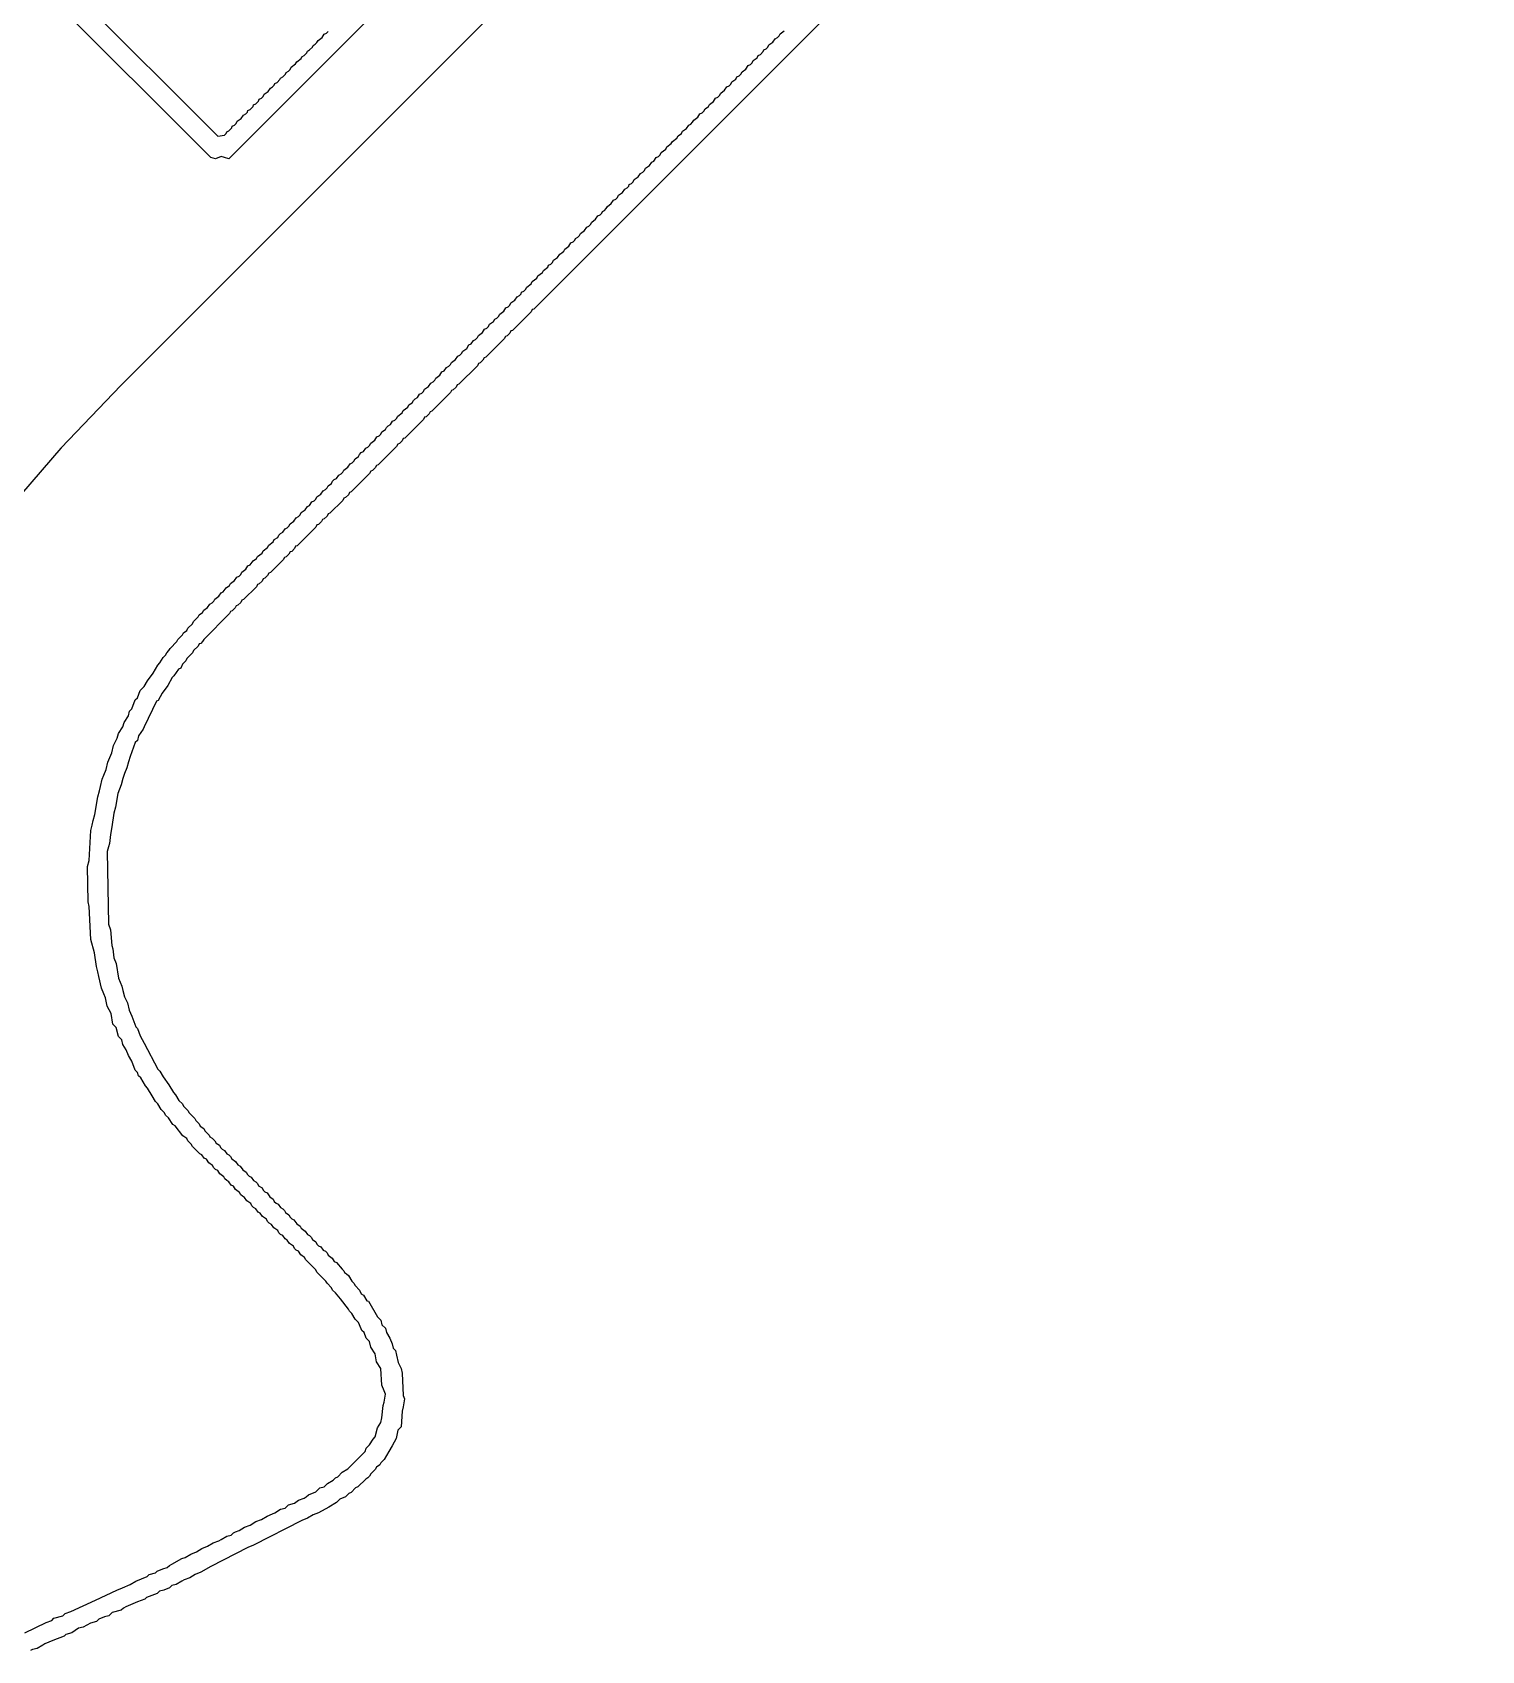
# Model space of a CAD drawing. Header units: millimetres. Extents: x 95 to 305, y 96 to 295.
# Drawn here: x 242.44 to 273.89, y 104.13 to 139.25 of the extents above; entities that cross this region are included whole.
import ezdxf

# ---------------------------------------------------------------- set-up
doc = ezdxf.new("R2010")
doc.units = ezdxf.units.MM
for name, color, linetype in [('BottomLayer', 5, 'Continuous'), ('BottomOverlay', 54, 'Continuous'), ('TopLayer', 1, 'Continuous')]:
    doc.layers.add(name, color=color, linetype=linetype)

msp = doc.modelspace()

# ---------------------------------------------------------------- linework, layer by layer
at = {"layer": 'BottomLayer'}
for p, q in [((268.409, 155.632), (244.367, 131.591)), ((244.364, 131.587), (243.067, 130.232)), ((244.366, 131.588), (244.364, 131.587)), ((244.367, 131.591), (244.366, 131.588)), ((243.058, 130.222), (241.985, 128.975)), ((243.064, 130.227), (243.058, 130.222)), ((243.067, 130.232), (243.064, 130.227))]:
    msp.add_line(p, q, dxfattribs=at)
at = {"layer": 'BottomOverlay'}
for p, q in [((246.318, 136.528), (226.567, 156.28)), ((273.895, 153.809), (253.328, 133.242)), ((237.884, 145.57), (246.464, 136.991)), ((254.107, 143.903), (246.708, 136.504)), ((248.618, 139.023), (248.643, 139.072)), ((248.643, 139.072), (248.728, 139.133)), ((248.728, 139.133), (248.776, 139.206)), ((248.776, 139.206), (248.825, 139.23)), ((248.825, 139.23), (248.862, 139.266)), ((258.512, 139.035), (258.561, 139.108)), ((258.561, 139.108), (258.61, 139.133)), ((258.61, 139.133), (258.646, 139.169)), ((258.646, 139.169), (258.67, 139.218)), ((258.67, 139.218), (258.756, 139.279)), ((248.277, 138.682), (248.29, 138.719)), ((248.29, 138.719), (248.338, 138.743)), ((248.338, 138.743), (248.399, 138.804)), ((248.399, 138.804), (248.411, 138.84)), ((248.411, 138.84), (248.46, 138.865)), ((248.46, 138.865), (248.521, 138.926)), ((248.521, 138.926), (248.533, 138.962)), ((248.533, 138.962), (248.582, 138.987)), ((248.582, 138.987), (248.618, 139.023)), ((258.171, 138.694), (258.196, 138.743)), ((258.196, 138.743), (258.244, 138.767)), ((258.244, 138.767), (258.305, 138.828)), ((258.305, 138.828), (258.317, 138.865)), ((258.317, 138.865), (258.366, 138.889)), ((258.366, 138.889), (258.403, 138.926)), ((258.403, 138.926), (258.427, 138.974)), ((258.427, 138.974), (258.512, 139.035)), ((247.937, 138.342), (247.949, 138.378)), ((247.949, 138.378), (247.998, 138.402)), ((247.998, 138.402), (248.034, 138.439)), ((248.034, 138.439), (248.058, 138.488)), ((248.058, 138.488), (248.156, 138.561)), ((248.156, 138.561), (248.18, 138.609)), ((248.18, 138.609), (248.277, 138.682)), ((257.819, 138.342), (257.843, 138.39)), ((257.843, 138.39), (257.928, 138.451)), ((257.928, 138.451), (257.977, 138.524)), ((257.977, 138.524), (258.025, 138.548)), ((258.025, 138.548), (258.062, 138.585)), ((258.062, 138.585), (258.086, 138.634)), ((258.086, 138.634), (258.171, 138.694)), ((247.559, 137.964), (247.608, 138.037)), ((247.608, 138.037), (247.657, 138.062)), ((247.657, 138.062), (247.693, 138.098)), ((247.693, 138.098), (247.705, 138.135)), ((247.705, 138.135), (247.754, 138.159)), ((247.754, 138.159), (247.815, 138.22)), ((247.815, 138.22), (247.827, 138.256)), ((247.827, 138.256), (247.876, 138.281)), ((247.876, 138.281), (247.937, 138.342)), ((257.466, 137.989), (257.514, 138.062)), ((257.514, 138.062), (257.563, 138.086)), ((257.563, 138.086), (257.599, 138.122)), ((257.599, 138.122), (257.624, 138.171)), ((257.624, 138.171), (257.709, 138.232)), ((257.709, 138.232), (257.733, 138.281)), ((257.733, 138.281), (257.782, 138.305)), ((257.782, 138.305), (257.819, 138.342)), ((247.231, 137.636), (247.243, 137.672)), ((247.243, 137.672), (247.292, 137.697)), ((247.292, 137.697), (247.353, 137.757)), ((247.353, 137.757), (247.365, 137.794)), ((247.365, 137.794), (247.413, 137.818)), ((247.413, 137.818), (247.45, 137.855)), ((247.45, 137.855), (247.474, 137.903)), ((247.474, 137.903), (247.559, 137.964)), ((257.113, 137.636), (257.137, 137.684)), ((257.137, 137.684), (257.222, 137.745)), ((257.222, 137.745), (257.271, 137.818)), ((257.271, 137.818), (257.32, 137.843)), ((257.32, 137.843), (257.356, 137.879)), ((257.356, 137.879), (257.38, 137.928)), ((257.38, 137.928), (257.466, 137.989)), ((246.866, 137.271), (246.89, 137.319)), ((246.89, 137.319), (246.975, 137.38)), ((246.975, 137.38), (247.024, 137.453)), ((247.024, 137.453), (247.073, 137.477)), ((247.073, 137.477), (247.109, 137.514)), ((247.109, 137.514), (247.121, 137.55)), ((247.121, 137.55), (247.17, 137.575)), ((247.17, 137.575), (247.231, 137.636)), ((256.772, 137.295), (256.796, 137.344)), ((256.796, 137.344), (256.881, 137.404)), ((256.881, 137.404), (256.93, 137.477)), ((256.93, 137.477), (256.979, 137.502)), ((256.979, 137.502), (257.015, 137.538)), ((257.015, 137.538), (257.04, 137.587)), ((257.04, 137.587), (257.113, 137.636)), ((246.464, 136.991), (246.61, 137.015)), ((246.61, 137.015), (246.647, 137.052)), ((246.647, 137.052), (246.659, 137.088)), ((246.659, 137.088), (246.708, 137.112)), ((246.708, 137.112), (246.768, 137.173)), ((246.768, 137.173), (246.781, 137.21)), ((246.781, 137.21), (246.829, 137.234)), ((246.829, 137.234), (246.866, 137.271)), ((256.334, 136.881), (256.431, 136.954)), ((256.431, 136.954), (256.456, 137.003)), ((256.456, 137.003), (256.529, 137.052)), ((256.529, 137.052), (256.553, 137.1)), ((256.553, 137.1), (256.638, 137.161)), ((256.638, 137.161), (256.687, 137.234)), ((256.687, 137.234), (256.735, 137.258)), ((256.735, 137.258), (256.772, 137.295)), ((256.066, 136.589), (256.09, 136.638)), ((256.09, 136.638), (256.188, 136.711)), ((256.188, 136.711), (256.212, 136.759)), ((256.212, 136.759), (256.309, 136.832)), ((256.309, 136.832), (256.334, 136.881)), ((246.415, 136.504), (246.318, 136.528)), ((246.537, 136.553), (246.415, 136.504)), ((246.61, 136.528), (246.537, 136.553)), ((246.708, 136.504), (246.61, 136.528)), ((255.689, 136.212), (255.725, 136.248)), ((255.725, 136.248), (255.75, 136.297)), ((255.75, 136.297), (255.835, 136.358)), ((255.835, 136.358), (255.884, 136.431)), ((255.884, 136.431), (255.932, 136.455)), ((255.932, 136.455), (255.981, 136.528)), ((255.981, 136.528), (256.03, 136.553)), ((256.03, 136.553), (256.066, 136.589)), ((255.348, 135.871), (255.385, 135.908)), ((255.385, 135.908), (255.397, 135.944)), ((255.397, 135.944), (255.445, 135.968)), ((255.445, 135.968), (255.482, 136.005)), ((255.482, 136.005), (255.506, 136.054)), ((255.506, 136.054), (255.591, 136.114)), ((255.591, 136.114), (255.64, 136.187)), ((255.64, 136.187), (255.689, 136.212)), ((255.007, 135.53), (255.056, 135.603)), ((255.056, 135.603), (255.105, 135.628)), ((255.105, 135.628), (255.141, 135.664)), ((255.141, 135.664), (255.166, 135.713)), ((255.166, 135.713), (255.251, 135.774)), ((255.251, 135.774), (255.299, 135.847)), ((255.299, 135.847), (255.348, 135.871)), ((254.581, 135.129), (254.667, 135.19)), ((254.667, 135.19), (254.715, 135.263)), ((254.715, 135.263), (254.764, 135.287)), ((254.764, 135.287), (254.8, 135.323)), ((254.8, 135.323), (254.813, 135.36)), ((254.813, 135.36), (254.861, 135.384)), ((254.861, 135.384), (254.898, 135.421)), ((254.898, 135.421), (254.922, 135.469)), ((254.922, 135.469), (255.007, 135.53)), ((254.314, 134.837), (254.338, 134.885)), ((254.338, 134.885), (254.423, 134.946)), ((254.423, 134.946), (254.472, 135.019)), ((254.472, 135.019), (254.521, 135.044)), ((254.521, 135.044), (254.557, 135.08)), ((254.557, 135.08), (254.581, 135.129)), ((253.936, 134.459), (253.973, 134.496)), ((253.973, 134.496), (253.997, 134.545)), ((253.997, 134.545), (254.082, 134.605)), ((254.082, 134.605), (254.131, 134.678)), ((254.131, 134.678), (254.18, 134.703)), ((254.18, 134.703), (254.216, 134.739)), ((254.216, 134.739), (254.228, 134.776)), ((254.228, 134.776), (254.277, 134.8)), ((254.277, 134.8), (254.314, 134.837)), ((253.535, 134.082), (253.632, 134.155)), ((253.632, 134.155), (253.644, 134.192)), ((253.644, 134.192), (253.693, 134.216)), ((253.693, 134.216), (253.729, 134.252)), ((253.729, 134.252), (253.754, 134.301)), ((253.754, 134.301), (253.839, 134.362)), ((253.839, 134.362), (253.888, 134.435)), ((253.888, 134.435), (253.936, 134.459)), ((253.17, 133.717), (253.267, 133.79)), ((253.267, 133.79), (253.291, 133.839)), ((253.291, 133.839), (253.389, 133.912)), ((253.389, 133.912), (253.413, 133.96)), ((253.413, 133.96), (253.51, 134.033)), ((253.51, 134.033), (253.535, 134.082)), ((252.829, 133.376), (252.914, 133.437)), ((252.914, 133.437), (252.963, 133.51)), ((252.963, 133.51), (253.011, 133.534)), ((253.011, 133.534), (253.048, 133.571)), ((253.048, 133.571), (253.06, 133.607)), ((253.06, 133.607), (253.109, 133.632)), ((253.109, 133.632), (253.145, 133.668)), ((253.145, 133.668), (253.17, 133.717)), ((252.525, 133.048), (252.561, 133.084)), ((252.561, 133.084), (252.586, 133.133)), ((252.586, 133.133), (252.671, 133.194)), ((252.671, 133.194), (252.719, 133.267)), ((252.719, 133.267), (252.768, 133.291)), ((252.768, 133.291), (252.805, 133.328)), ((252.805, 133.328), (252.829, 133.376)), ((253.267, 133.182), (252.865, 132.78)), ((253.291, 133.23), (253.267, 133.182)), ((253.328, 133.242), (253.291, 133.23)), ((252.123, 132.67), (252.208, 132.731)), ((252.208, 132.731), (252.257, 132.804)), ((252.257, 132.804), (252.306, 132.829)), ((252.306, 132.829), (252.342, 132.865)), ((252.342, 132.865), (252.366, 132.914)), ((252.366, 132.914), (252.452, 132.975)), ((252.452, 132.975), (252.476, 133.023)), ((252.476, 133.023), (252.525, 133.048)), ((252.829, 132.768), (252.805, 132.719)), ((252.865, 132.78), (252.829, 132.768)), ((251.782, 132.33), (251.868, 132.39)), ((251.868, 132.39), (251.916, 132.464)), ((251.916, 132.464), (251.965, 132.488)), ((251.965, 132.488), (252.014, 132.561)), ((252.014, 132.561), (252.062, 132.585)), ((252.062, 132.585), (252.099, 132.622)), ((252.099, 132.622), (252.123, 132.67)), ((252.683, 132.597), (252.281, 132.196)), ((252.707, 132.646), (252.683, 132.597)), ((252.744, 132.658), (252.707, 132.646)), ((252.805, 132.719), (252.744, 132.658)), ((251.478, 132.001), (251.515, 132.038)), ((251.515, 132.038), (251.539, 132.086)), ((251.539, 132.086), (251.624, 132.147)), ((251.624, 132.147), (251.673, 132.22)), ((251.673, 132.22), (251.721, 132.244)), ((251.721, 132.244), (251.758, 132.281)), ((251.758, 132.281), (251.782, 132.33)), ((252.123, 132.062), (252.099, 132.013)), ((252.16, 132.074), (252.123, 132.062)), ((252.22, 132.135), (252.16, 132.074)), ((252.245, 132.184), (252.22, 132.135)), ((252.281, 132.196), (252.245, 132.184)), ((251.137, 131.66), (251.174, 131.697)), ((251.174, 131.697), (251.198, 131.745)), ((251.198, 131.745), (251.283, 131.806)), ((251.283, 131.806), (251.332, 131.879)), ((251.332, 131.879), (251.381, 131.904)), ((251.381, 131.904), (251.429, 131.977)), ((251.429, 131.977), (251.478, 132.001)), ((252.099, 132.013), (251.697, 131.612)), ((250.797, 131.32), (250.845, 131.393)), ((250.845, 131.393), (250.894, 131.417)), ((250.894, 131.417), (250.93, 131.453)), ((250.93, 131.453), (250.955, 131.502)), ((250.955, 131.502), (251.04, 131.563)), ((251.04, 131.563), (251.089, 131.636)), ((251.089, 131.636), (251.137, 131.66)), ((251.515, 131.429), (251.113, 131.027)), ((251.539, 131.478), (251.515, 131.429)), ((251.575, 131.49), (251.539, 131.478)), ((251.636, 131.551), (251.575, 131.49)), ((251.661, 131.599), (251.636, 131.551)), ((251.697, 131.612), (251.661, 131.599)), ((250.371, 130.918), (250.468, 130.991)), ((250.468, 130.991), (250.492, 131.04)), ((250.492, 131.04), (250.59, 131.113)), ((250.59, 131.113), (250.614, 131.161)), ((250.614, 131.161), (250.687, 131.21)), ((250.687, 131.21), (250.711, 131.259)), ((250.711, 131.259), (250.748, 131.295)), ((250.748, 131.295), (250.797, 131.32)), ((251.076, 131.015), (251.052, 130.967)), ((251.113, 131.027), (251.076, 131.015)), ((250.03, 130.577), (250.103, 130.626)), ((250.103, 130.626), (250.127, 130.675)), ((250.127, 130.675), (250.164, 130.711)), ((250.164, 130.711), (250.212, 130.735)), ((250.212, 130.735), (250.261, 130.808)), ((250.261, 130.808), (250.31, 130.833)), ((250.31, 130.833), (250.346, 130.869)), ((250.346, 130.869), (250.371, 130.918)), ((250.93, 130.845), (250.529, 130.443)), ((250.955, 130.894), (250.93, 130.845)), ((250.991, 130.906), (250.955, 130.894)), ((251.052, 130.967), (250.991, 130.906)), ((249.726, 130.249), (249.762, 130.285)), ((249.762, 130.285), (249.786, 130.334)), ((249.786, 130.334), (249.872, 130.395)), ((249.872, 130.395), (249.92, 130.468)), ((249.92, 130.468), (249.969, 130.492)), ((249.969, 130.492), (250.006, 130.529)), ((250.006, 130.529), (250.03, 130.577)), ((250.371, 130.309), (250.346, 130.261)), ((250.407, 130.322), (250.371, 130.309)), ((250.468, 130.382), (250.407, 130.322)), ((250.492, 130.431), (250.468, 130.382)), ((250.529, 130.443), (250.492, 130.431)), ((249.385, 129.908), (249.421, 129.944)), ((249.421, 129.944), (249.446, 129.993)), ((249.446, 129.993), (249.519, 130.042)), ((249.519, 130.042), (249.543, 130.09)), ((249.543, 130.09), (249.58, 130.127)), ((249.58, 130.127), (249.628, 130.151)), ((249.628, 130.151), (249.677, 130.224)), ((249.677, 130.224), (249.726, 130.249)), ((250.346, 130.261), (249.945, 129.859)), ((249.044, 129.567), (249.093, 129.64)), ((249.093, 129.64), (249.141, 129.664)), ((249.141, 129.664), (249.178, 129.701)), ((249.178, 129.701), (249.202, 129.75)), ((249.202, 129.75), (249.288, 129.811)), ((249.288, 129.811), (249.336, 129.884)), ((249.336, 129.884), (249.385, 129.908)), ((249.762, 129.677), (249.361, 129.275)), ((249.786, 129.725), (249.762, 129.677)), ((249.823, 129.737), (249.786, 129.725)), ((249.884, 129.798), (249.823, 129.737)), ((249.908, 129.847), (249.884, 129.798)), ((249.945, 129.859), (249.908, 129.847)), ((248.618, 129.166), (248.703, 129.226)), ((248.703, 129.226), (248.752, 129.299)), ((248.752, 129.299), (248.801, 129.324)), ((248.801, 129.324), (248.837, 129.36)), ((248.837, 129.36), (248.862, 129.409)), ((248.862, 129.409), (248.935, 129.458)), ((248.935, 129.458), (248.959, 129.506)), ((248.959, 129.506), (248.995, 129.543)), ((248.995, 129.543), (249.044, 129.567)), ((249.324, 129.263), (249.3, 129.214)), ((249.361, 129.275), (249.324, 129.263)), ((248.277, 128.825), (248.363, 128.886)), ((248.363, 128.886), (248.411, 128.959)), ((248.411, 128.959), (248.46, 128.983)), ((248.46, 128.983), (248.509, 129.056)), ((248.509, 129.056), (248.557, 129.08)), ((248.557, 129.08), (248.594, 129.117)), ((248.594, 129.117), (248.618, 129.166)), ((249.178, 129.092), (248.898, 128.813)), ((249.202, 129.141), (249.178, 129.092)), ((249.239, 129.153), (249.202, 129.141)), ((249.3, 129.214), (249.239, 129.153)), ((247.973, 128.496), (248.01, 128.533)), ((248.01, 128.533), (248.034, 128.581)), ((248.034, 128.581), (248.119, 128.642)), ((248.119, 128.642), (248.168, 128.715)), ((248.168, 128.715), (248.217, 128.74)), ((248.217, 128.74), (248.253, 128.776)), ((248.253, 128.776), (248.277, 128.825)), ((248.618, 128.557), (248.594, 128.508)), ((248.655, 128.569), (248.618, 128.557)), ((248.716, 128.63), (248.655, 128.569)), ((248.74, 128.679), (248.716, 128.63)), ((248.776, 128.691), (248.74, 128.679)), ((248.837, 128.752), (248.776, 128.691)), ((248.862, 128.8), (248.837, 128.752)), ((248.898, 128.813), (248.862, 128.8)), ((247.572, 128.119), (247.669, 128.192)), ((247.669, 128.192), (247.693, 128.241)), ((247.693, 128.241), (247.766, 128.289)), ((247.766, 128.289), (247.791, 128.338)), ((247.791, 128.338), (247.827, 128.374)), ((247.827, 128.374), (247.876, 128.399)), ((247.876, 128.399), (247.925, 128.472)), ((247.925, 128.472), (247.973, 128.496)), ((248.594, 128.508), (248.192, 128.107)), ((247.231, 127.778), (247.304, 127.827)), ((247.304, 127.827), (247.328, 127.876)), ((247.328, 127.876), (247.426, 127.949)), ((247.426, 127.949), (247.45, 127.997)), ((247.45, 127.997), (247.547, 128.07)), ((247.547, 128.07), (247.572, 128.119)), ((247.912, 127.851), (247.888, 127.802)), ((247.949, 127.863), (247.912, 127.851)), ((248.01, 127.924), (247.949, 127.863)), ((248.034, 127.973), (248.01, 127.924)), ((248.071, 127.985), (248.034, 127.973)), ((248.131, 128.046), (248.071, 127.985)), ((248.156, 128.095), (248.131, 128.046)), ((248.192, 128.107), (248.156, 128.095)), ((246.927, 127.45), (246.963, 127.486)), ((246.963, 127.486), (246.987, 127.535)), ((246.987, 127.535), (247.073, 127.596)), ((247.073, 127.596), (247.121, 127.669)), ((247.121, 127.669), (247.17, 127.693)), ((247.17, 127.693), (247.231, 127.778)), ((247.572, 127.51), (247.547, 127.462)), ((247.608, 127.523), (247.572, 127.51)), ((247.888, 127.802), (247.608, 127.523)), ((246.586, 127.109), (246.647, 127.194)), ((246.647, 127.194), (246.72, 127.243)), ((246.72, 127.243), (246.744, 127.291)), ((246.744, 127.291), (246.829, 127.352)), ((246.829, 127.352), (246.878, 127.425)), ((246.878, 127.425), (246.927, 127.45)), ((247.304, 127.218), (247.024, 126.938)), ((247.328, 127.267), (247.304, 127.218)), ((247.365, 127.279), (247.328, 127.267)), ((247.426, 127.34), (247.365, 127.279)), ((247.45, 127.389), (247.426, 127.34)), ((247.486, 127.401), (247.45, 127.389)), ((247.547, 127.462), (247.486, 127.401)), ((246.16, 126.707), (246.245, 126.768)), ((246.245, 126.768), (246.294, 126.841)), ((246.294, 126.841), (246.342, 126.865)), ((246.342, 126.865), (246.379, 126.902)), ((246.379, 126.902), (246.403, 126.951)), ((246.403, 126.951), (246.488, 127.011)), ((246.488, 127.011), (246.537, 127.084)), ((246.537, 127.084), (246.586, 127.109)), ((246.866, 126.805), (246.841, 126.756)), ((246.902, 126.817), (246.866, 126.805)), ((246.963, 126.878), (246.902, 126.817)), ((246.987, 126.926), (246.963, 126.878)), ((247.024, 126.938), (246.987, 126.926)), ((245.819, 126.318), (245.916, 126.415)), ((245.916, 126.415), (245.941, 126.464)), ((245.941, 126.464), (246.038, 126.561)), ((246.038, 126.561), (246.063, 126.61)), ((246.063, 126.61), (246.136, 126.659)), ((246.136, 126.659), (246.16, 126.707)), ((246.72, 126.634), (246.16, 126.074)), ((246.744, 126.683), (246.72, 126.634)), ((246.781, 126.695), (246.744, 126.683)), ((246.841, 126.756), (246.781, 126.695)), ((245.576, 126.026), (245.6, 126.074)), ((245.6, 126.074), (245.697, 126.172)), ((245.697, 126.172), (245.722, 126.22)), ((245.722, 126.22), (245.795, 126.269)), ((245.795, 126.269), (245.819, 126.318)), ((246.16, 126.074), (246.136, 126.026)), ((245.284, 125.685), (245.332, 125.734)), ((245.332, 125.734), (245.357, 125.782)), ((245.357, 125.782), (245.405, 125.831)), ((245.405, 125.831), (245.43, 125.88)), ((245.43, 125.88), (245.576, 126.026)), ((245.916, 125.782), (245.795, 125.661)), ((245.941, 125.831), (245.916, 125.782)), ((246.038, 125.928), (245.941, 125.831)), ((246.063, 125.977), (246.038, 125.928)), ((246.099, 125.989), (246.063, 125.977)), ((246.136, 126.026), (246.099, 125.989)), ((245.065, 125.344), (245.162, 125.515)), ((245.162, 125.515), (245.211, 125.563)), ((245.211, 125.563), (245.284, 125.685)), ((245.612, 125.429), (245.515, 125.283)), ((245.661, 125.454), (245.612, 125.429)), ((245.697, 125.539), (245.661, 125.454)), ((245.77, 125.612), (245.697, 125.539)), ((245.795, 125.661), (245.77, 125.612)), ((244.785, 124.967), (244.87, 125.052)), ((244.87, 125.052), (244.943, 125.174)), ((244.943, 125.174), (245.065, 125.344)), ((245.381, 125.076), (245.259, 124.906)), ((245.478, 125.247), (245.381, 125.076)), ((245.515, 125.283), (245.478, 125.247)), ((244.602, 124.565), (244.675, 124.76)), ((244.675, 124.76), (244.724, 124.809)), ((244.724, 124.809), (244.785, 124.967)), ((245.138, 124.736), (244.87, 124.176)), ((245.174, 124.748), (245.138, 124.736)), ((245.259, 124.906), (245.174, 124.748)), ((244.432, 124.273), (244.529, 124.419)), ((244.529, 124.419), (244.553, 124.517)), ((244.553, 124.517), (244.602, 124.565)), ((244.286, 123.933), (244.31, 124.03)), ((244.31, 124.03), (244.407, 124.176)), ((244.407, 124.176), (244.432, 124.273)), ((244.748, 123.981), (244.724, 123.884)), ((244.846, 124.127), (244.748, 123.981)), ((244.87, 124.176), (244.846, 124.127)), ((244.079, 123.409), (244.164, 123.616)), ((244.164, 123.616), (244.201, 123.774)), ((244.201, 123.774), (244.286, 123.933)), ((244.675, 123.835), (244.566, 123.531)), ((244.724, 123.884), (244.675, 123.835)), ((243.994, 123.129), (244.042, 123.251)), ((244.042, 123.251), (244.079, 123.409)), ((244.493, 123.288), (244.444, 123.166)), ((244.529, 123.421), (244.493, 123.288)), ((244.566, 123.531), (244.529, 123.421)), ((243.921, 122.886), (243.957, 123.044)), ((243.957, 123.044), (243.994, 123.129)), ((244.371, 122.922), (244.298, 122.728)), ((244.407, 123.056), (244.371, 122.922)), ((244.444, 123.166), (244.407, 123.056)), ((243.799, 122.277), (243.86, 122.655)), ((243.86, 122.655), (243.896, 122.789)), ((243.896, 122.789), (243.921, 122.886)), ((244.298, 122.728), (244.249, 122.436)), ((243.762, 122.144), (243.799, 122.277)), ((244.213, 122.302), (244.164, 122.01)), ((244.249, 122.436), (244.213, 122.302)), ((243.677, 121.28), (243.714, 121.925)), ((243.714, 121.925), (243.738, 122.046)), ((243.738, 122.046), (243.762, 122.144)), ((244.164, 122.01), (244.14, 121.839)), ((244.091, 121.572), (244.067, 121.474)), ((244.115, 121.645), (244.091, 121.572)), ((244.14, 121.839), (244.115, 121.645)), ((243.641, 121.146), (243.677, 121.28)), ((243.653, 120.379), (243.641, 121.146)), ((244.067, 121.474), (244.091, 119.892)), ((243.677, 120.282), (243.653, 120.379)), ((243.714, 119.564), (243.677, 120.282)), ((244.091, 119.892), (244.14, 119.77)), ((244.14, 119.77), (244.164, 119.43)), ((243.787, 119.271), (243.714, 119.564)), ((244.164, 119.43), (244.188, 119.357)), ((243.835, 118.979), (243.787, 119.271)), ((244.188, 119.357), (244.213, 119.162)), ((244.213, 119.162), (244.261, 119.04)), ((244.261, 119.04), (244.31, 118.724)), ((243.86, 118.858), (243.835, 118.979)), ((243.884, 118.76), (243.86, 118.858)), ((243.945, 118.505), (243.884, 118.76)), ((244.31, 118.724), (244.383, 118.553)), ((243.994, 118.383), (243.945, 118.505)), ((244.03, 118.298), (243.994, 118.383)), ((244.383, 118.553), (244.407, 118.456)), ((244.407, 118.456), (244.444, 118.322)), ((244.067, 118.115), (244.03, 118.298)), ((244.152, 117.957), (244.067, 118.115)), ((244.444, 118.322), (244.505, 118.188)), ((244.505, 118.188), (244.541, 118.03)), ((244.541, 118.03), (244.602, 117.896)), ((244.188, 117.726), (244.152, 117.957)), ((244.261, 117.653), (244.188, 117.726)), ((244.31, 117.458), (244.261, 117.653)), ((244.602, 117.896), (244.687, 117.665)), ((244.687, 117.665), (244.724, 117.629)), ((244.383, 117.385), (244.31, 117.458)), ((244.407, 117.288), (244.383, 117.385)), ((244.48, 117.166), (244.407, 117.288)), ((244.724, 117.629), (244.785, 117.47)), ((244.785, 117.47), (244.87, 117.312)), ((244.87, 117.312), (245.162, 116.752)), ((244.529, 117.044), (244.48, 117.166)), ((244.602, 116.923), (244.529, 117.044)), ((244.675, 116.728), (244.602, 116.923)), ((244.724, 116.679), (244.675, 116.728)), ((244.748, 116.606), (244.724, 116.679)), ((244.797, 116.558), (244.748, 116.606)), ((245.162, 116.752), (245.211, 116.704)), ((245.211, 116.704), (245.284, 116.582)), ((245.284, 116.582), (245.405, 116.412)), ((244.894, 116.387), (244.797, 116.558)), ((244.943, 116.339), (244.894, 116.387)), ((245.04, 116.168), (244.943, 116.339)), ((245.405, 116.412), (245.503, 116.241)), ((245.503, 116.241), (245.551, 116.193)), ((245.113, 116.047), (245.04, 116.168)), ((245.162, 115.998), (245.113, 116.047)), ((245.235, 115.876), (245.162, 115.998)), ((245.551, 116.193), (245.624, 116.071)), ((245.624, 116.071), (245.697, 115.998)), ((245.697, 115.998), (245.722, 115.949)), ((245.722, 115.949), (245.819, 115.852)), ((245.308, 115.803), (245.235, 115.876)), ((245.332, 115.754), (245.308, 115.803)), ((245.393, 115.694), (245.332, 115.754)), ((245.491, 115.548), (245.393, 115.694)), ((245.539, 115.523), (245.491, 115.548)), ((245.819, 115.852), (245.843, 115.803)), ((245.843, 115.803), (245.965, 115.681)), ((245.965, 115.681), (245.99, 115.633)), ((245.99, 115.633), (246.063, 115.56)), ((246.063, 115.56), (246.087, 115.511)), ((245.71, 115.304), (245.539, 115.523)), ((245.795, 115.243), (245.71, 115.304)), ((245.819, 115.195), (245.795, 115.243)), ((245.892, 115.122), (245.819, 115.195)), ((246.087, 115.511), (246.16, 115.462)), ((246.16, 115.462), (246.184, 115.414)), ((246.184, 115.414), (246.282, 115.316)), ((246.282, 115.316), (246.294, 115.28)), ((246.294, 115.28), (246.342, 115.255)), ((246.342, 115.255), (246.403, 115.195)), ((246.403, 115.195), (246.428, 115.146)), ((245.916, 115.073), (245.892, 115.122)), ((246.075, 114.915), (245.916, 115.073)), ((246.123, 114.89), (246.075, 114.915)), ((246.172, 114.817), (246.123, 114.89)), ((246.428, 115.146), (246.501, 115.097)), ((246.501, 115.097), (246.525, 115.049)), ((246.525, 115.049), (246.561, 115.012)), ((246.561, 115.012), (246.61, 114.988)), ((246.61, 114.988), (246.659, 114.915)), ((246.659, 114.915), (246.708, 114.89)), ((246.708, 114.89), (246.744, 114.854)), ((246.744, 114.854), (246.768, 114.805)), ((246.221, 114.793), (246.172, 114.817)), ((246.269, 114.72), (246.221, 114.793)), ((246.355, 114.659), (246.269, 114.72)), ((246.379, 114.61), (246.355, 114.659)), ((246.415, 114.574), (246.379, 114.61)), ((246.464, 114.55), (246.415, 114.574)), ((246.513, 114.477), (246.464, 114.55)), ((246.598, 114.416), (246.513, 114.477)), ((246.768, 114.805), (246.854, 114.744)), ((246.854, 114.744), (246.902, 114.671)), ((246.902, 114.671), (246.951, 114.647)), ((246.951, 114.647), (247.012, 114.562)), ((247.012, 114.562), (247.085, 114.513)), ((247.085, 114.513), (247.109, 114.464)), ((246.622, 114.367), (246.598, 114.416)), ((246.659, 114.331), (246.622, 114.367)), ((246.708, 114.306), (246.659, 114.331)), ((246.756, 114.233), (246.708, 114.306)), ((246.805, 114.209), (246.756, 114.233)), ((246.854, 114.136), (246.805, 114.209)), ((246.939, 114.075), (246.854, 114.136)), ((247.109, 114.464), (247.146, 114.428)), ((247.146, 114.428), (247.194, 114.404)), ((247.194, 114.404), (247.243, 114.331)), ((247.243, 114.331), (247.292, 114.306)), ((247.292, 114.306), (247.328, 114.27)), ((247.328, 114.27), (247.353, 114.221)), ((247.353, 114.221), (247.426, 114.172)), ((247.426, 114.172), (247.45, 114.124)), ((247.45, 114.124), (247.486, 114.087)), ((246.963, 114.026), (246.939, 114.075)), ((247, 113.99), (246.963, 114.026)), ((247.048, 113.965), (247, 113.99)), ((247.097, 113.892), (247.048, 113.965)), ((247.182, 113.832), (247.097, 113.892)), ((247.206, 113.783), (247.182, 113.832)), ((247.243, 113.746), (247.206, 113.783)), ((247.486, 114.087), (247.535, 114.063)), ((247.535, 114.063), (247.596, 113.978)), ((247.596, 113.978), (247.669, 113.929)), ((247.669, 113.929), (247.693, 113.88)), ((247.693, 113.88), (247.73, 113.844)), ((247.73, 113.844), (247.778, 113.819)), ((247.778, 113.819), (247.827, 113.746)), ((247.292, 113.722), (247.243, 113.746)), ((247.34, 113.649), (247.292, 113.722)), ((247.389, 113.625), (247.34, 113.649)), ((247.438, 113.552), (247.389, 113.625)), ((247.523, 113.491), (247.438, 113.552)), ((247.547, 113.442), (247.523, 113.491)), ((247.584, 113.406), (247.547, 113.442)), ((247.827, 113.746), (247.876, 113.722)), ((247.876, 113.722), (247.912, 113.686)), ((247.912, 113.686), (247.937, 113.637)), ((247.937, 113.637), (248.01, 113.588)), ((248.01, 113.588), (248.034, 113.54)), ((248.034, 113.54), (248.071, 113.503)), ((248.071, 113.503), (248.119, 113.479)), ((248.119, 113.479), (248.18, 113.394)), ((247.632, 113.381), (247.584, 113.406)), ((247.681, 113.308), (247.632, 113.381)), ((247.766, 113.247), (247.681, 113.308)), ((247.791, 113.199), (247.766, 113.247)), ((247.827, 113.162), (247.791, 113.199)), ((247.876, 113.138), (247.827, 113.162)), ((247.925, 113.065), (247.876, 113.138)), ((248.18, 113.394), (248.253, 113.345)), ((248.253, 113.345), (248.277, 113.296)), ((248.277, 113.296), (248.363, 113.235)), ((248.363, 113.235), (248.411, 113.162)), ((248.411, 113.162), (248.46, 113.138)), ((248.46, 113.138), (248.496, 113.101)), ((248.496, 113.101), (248.521, 113.053)), ((247.973, 113.041), (247.925, 113.065)), ((248.022, 112.968), (247.973, 113.041)), ((248.107, 112.907), (248.022, 112.968)), ((248.131, 112.858), (248.107, 112.907)), ((248.168, 112.822), (248.131, 112.858)), ((248.217, 112.797), (248.168, 112.822)), ((248.265, 112.724), (248.217, 112.797)), ((248.35, 112.663), (248.265, 112.724)), ((248.521, 113.053), (248.594, 113.004)), ((248.594, 113.004), (248.618, 112.955)), ((248.618, 112.955), (248.655, 112.919)), ((248.655, 112.919), (248.703, 112.895)), ((248.703, 112.895), (248.752, 112.822)), ((248.752, 112.822), (248.801, 112.797)), ((248.801, 112.797), (248.837, 112.761)), ((248.837, 112.761), (248.862, 112.712)), ((248.375, 112.615), (248.35, 112.663)), ((248.594, 112.396), (248.375, 112.615)), ((248.618, 112.347), (248.594, 112.396)), ((248.862, 112.712), (248.947, 112.651)), ((248.947, 112.651), (248.995, 112.578)), ((248.995, 112.578), (249.044, 112.554)), ((249.044, 112.554), (249.166, 112.408)), ((249.166, 112.408), (249.202, 112.371)), ((249.202, 112.371), (249.214, 112.335)), ((248.813, 112.152), (248.618, 112.347)), ((248.837, 112.104), (248.813, 112.152)), ((248.935, 112.006), (248.837, 112.104)), ((249.214, 112.335), (249.263, 112.31)), ((249.263, 112.31), (249.3, 112.274)), ((249.3, 112.274), (249.373, 112.152)), ((249.373, 112.152), (249.421, 112.104)), ((249.421, 112.104), (249.446, 112.055)), ((249.446, 112.055), (249.543, 111.957)), ((248.959, 111.957), (248.935, 112.006)), ((249.02, 111.897), (248.959, 111.957)), ((249.129, 111.763), (249.02, 111.897)), ((249.3, 111.544), (249.129, 111.763)), ((249.543, 111.957), (249.58, 111.872)), ((249.58, 111.872), (249.628, 111.848)), ((249.628, 111.848), (249.701, 111.726)), ((249.701, 111.726), (249.738, 111.714)), ((249.738, 111.714), (249.933, 111.373)), ((249.324, 111.495), (249.3, 111.544)), ((249.373, 111.446), (249.324, 111.495)), ((249.446, 111.325), (249.373, 111.446)), ((249.519, 111.252), (249.446, 111.325)), ((249.933, 111.373), (250.006, 111.3)), ((249.543, 111.203), (249.519, 111.252)), ((249.592, 111.081), (249.543, 111.203)), ((249.64, 111.033), (249.592, 111.081)), ((249.689, 110.911), (249.64, 111.033)), ((250.006, 111.3), (250.03, 111.203)), ((250.03, 111.203), (250.103, 111.13)), ((250.103, 111.13), (250.127, 111.033)), ((250.127, 111.033), (250.2, 110.911)), ((249.762, 110.838), (249.689, 110.911)), ((249.786, 110.716), (249.762, 110.838)), ((249.884, 110.57), (249.786, 110.716)), ((250.2, 110.911), (250.249, 110.789)), ((250.249, 110.789), (250.273, 110.692)), ((250.273, 110.692), (250.322, 110.643)), ((250.322, 110.643), (250.346, 110.546)), ((249.908, 110.4), (249.884, 110.57)), ((250.006, 110.254), (249.908, 110.4)), ((250.346, 110.546), (250.383, 110.388)), ((250.383, 110.388), (250.444, 110.254)), ((250.03, 109.889), (250.006, 110.254)), ((250.444, 110.254), (250.468, 110.156)), ((250.468, 110.156), (250.492, 109.67)), ((250.079, 109.767), (250.03, 109.889)), ((250.103, 109.694), (250.079, 109.767)), ((250.079, 109.524), (250.103, 109.694)), ((250.492, 109.67), (250.517, 109.597)), ((250.517, 109.597), (250.492, 109.426)), ((250.03, 109.183), (250.054, 109.451)), ((250.054, 109.451), (250.079, 109.524)), ((250.468, 109.329), (250.444, 108.988)), ((250.492, 109.426), (250.468, 109.329)), ((249.884, 108.769), (249.933, 108.964)), ((249.933, 108.964), (250.006, 109.085)), ((250.006, 109.085), (250.03, 109.183)), ((250.371, 108.915), (250.334, 108.732)), ((250.444, 108.988), (250.371, 108.915)), ((249.665, 108.453), (249.689, 108.526)), ((249.689, 108.526), (249.762, 108.599)), ((249.762, 108.599), (249.835, 108.72)), ((249.835, 108.72), (249.884, 108.769)), ((250.249, 108.574), (250.176, 108.453)), ((250.334, 108.732), (250.249, 108.574)), ((249.288, 108.075), (249.665, 108.453)), ((249.981, 108.161), (249.908, 108.112)), ((250.006, 108.209), (249.981, 108.161)), ((250.079, 108.282), (250.006, 108.209)), ((250.176, 108.453), (250.079, 108.282)), ((248.849, 107.759), (248.971, 107.832)), ((248.971, 107.832), (249.02, 107.881)), ((249.02, 107.881), (249.068, 107.905)), ((249.068, 107.905), (249.166, 108.002)), ((249.166, 108.002), (249.288, 108.075)), ((249.677, 107.856), (249.507, 107.686)), ((249.726, 107.881), (249.677, 107.856)), ((249.762, 107.917), (249.726, 107.881)), ((249.786, 107.966), (249.762, 107.917)), ((249.884, 108.063), (249.786, 107.966)), ((249.908, 108.112), (249.884, 108.063)), ((248.338, 107.442), (248.387, 107.467)), ((248.387, 107.467), (248.436, 107.516)), ((248.436, 107.516), (248.594, 107.576)), ((248.594, 107.576), (248.679, 107.662)), ((248.679, 107.662), (248.776, 107.686)), ((248.776, 107.686), (248.849, 107.759)), ((249.239, 107.467), (249.117, 107.418)), ((249.312, 107.54), (249.239, 107.467)), ((249.361, 107.564), (249.312, 107.54)), ((249.458, 107.662), (249.361, 107.564)), ((249.507, 107.686), (249.458, 107.662)), ((247.535, 107.053), (247.657, 107.102)), ((247.657, 107.102), (247.705, 107.126)), ((247.705, 107.126), (247.827, 107.199)), ((247.827, 107.199), (247.925, 107.223)), ((247.925, 107.223), (247.998, 107.296)), ((247.998, 107.296), (248.131, 107.333)), ((248.131, 107.333), (248.217, 107.394)), ((248.217, 107.394), (248.338, 107.442)), ((248.655, 107.126), (248.533, 107.077)), ((248.874, 107.248), (248.655, 107.126)), ((249.044, 107.345), (248.874, 107.248)), ((249.117, 107.418), (249.044, 107.345)), ((246.927, 106.737), (247.048, 106.81)), ((247.048, 106.81), (247.17, 106.858)), ((247.17, 106.858), (247.292, 106.931)), ((248.29, 106.956), (247.243, 106.42)), ((247.292, 106.931), (247.413, 106.98)), ((247.413, 106.98), (247.535, 107.053)), ((248.411, 107.004), (248.29, 106.956)), ((248.533, 107.077), (248.411, 107.004)), ((246.123, 106.347), (246.245, 106.396)), ((246.245, 106.396), (246.367, 106.469)), ((246.367, 106.469), (246.488, 106.518)), ((246.488, 106.518), (246.537, 106.542)), ((246.537, 106.542), (246.659, 106.615)), ((246.659, 106.615), (246.756, 106.639)), ((246.756, 106.639), (246.805, 106.688)), ((246.805, 106.688), (246.854, 106.712)), ((246.854, 106.712), (246.927, 106.737)), ((247.243, 106.42), (247.121, 106.372)), ((245.466, 106.006), (245.685, 106.128)), ((245.685, 106.128), (245.758, 106.153)), ((245.758, 106.153), (245.88, 106.226)), ((245.88, 106.226), (246.002, 106.274)), ((246.002, 106.274), (246.123, 106.347)), ((247.121, 106.372), (246.318, 105.958)), ((244.687, 105.641), (244.931, 105.739)), ((244.931, 105.739), (244.979, 105.787)), ((244.979, 105.787), (245.113, 105.824)), ((245.113, 105.824), (245.15, 105.86)), ((245.15, 105.86), (245.271, 105.909)), ((245.271, 105.909), (245.369, 105.933)), ((245.369, 105.933), (245.418, 105.982)), ((245.418, 105.982), (245.466, 106.006)), ((245.856, 105.714), (245.734, 105.666)), ((245.977, 105.787), (245.856, 105.714)), ((246.099, 105.836), (245.977, 105.787)), ((246.318, 105.958), (246.099, 105.836)), ((243.811, 105.228), (244.274, 105.447)), ((244.274, 105.447), (244.395, 105.495)), ((244.395, 105.495), (244.566, 105.568)), ((244.566, 105.568), (244.687, 105.641)), ((245.15, 105.374), (244.919, 105.288)), ((245.198, 105.422), (245.15, 105.374)), ((245.296, 105.447), (245.198, 105.422)), ((245.418, 105.495), (245.296, 105.447)), ((245.466, 105.544), (245.418, 105.495)), ((245.564, 105.568), (245.466, 105.544)), ((245.685, 105.641), (245.564, 105.568)), ((245.734, 105.666), (245.685, 105.641)), ((243.276, 104.984), (243.811, 105.228)), ((244.371, 105.009), (244.176, 104.96)), ((244.42, 105.057), (244.371, 105.009)), ((244.468, 105.082), (244.42, 105.057)), ((244.724, 105.191), (244.468, 105.082)), ((244.882, 105.252), (244.724, 105.191)), ((244.919, 105.288), (244.882, 105.252)), ((242.278, 104.522), (242.74, 104.741)), ((242.74, 104.741), (242.862, 104.789)), ((242.862, 104.789), (242.911, 104.838)), ((242.911, 104.838), (243.105, 104.887)), ((243.105, 104.887), (243.154, 104.936)), ((243.154, 104.936), (243.276, 104.984)), ((243.543, 104.643), (243.446, 104.619)), ((243.702, 104.729), (243.543, 104.643)), ((243.835, 104.765), (243.702, 104.729)), ((243.884, 104.814), (243.835, 104.765)), ((244.006, 104.863), (243.884, 104.814)), ((244.103, 104.887), (244.006, 104.863)), ((244.176, 104.96), (244.103, 104.887)), ((242.886, 104.351), (242.716, 104.278)), ((243.13, 104.449), (242.886, 104.351)), ((243.166, 104.485), (243.13, 104.449)), ((243.3, 104.522), (243.166, 104.485)), ((243.446, 104.619), (243.3, 104.522)), ((242.448, 104.157), (242.399, 104.132)), ((242.545, 104.181), (242.448, 104.157)), ((242.667, 104.254), (242.545, 104.181)), ((242.716, 104.278), (242.667, 104.254))]:
    msp.add_line(p, q, dxfattribs=at)
at = {"layer": 'TopLayer'}
for p, q in [((268.409, 155.632), (244.367, 131.591)), ((244.364, 131.587), (243.067, 130.232)), ((244.366, 131.588), (244.364, 131.587)), ((244.367, 131.591), (244.366, 131.588)), ((243.058, 130.222), (241.985, 128.975)), ((243.064, 130.227), (243.058, 130.222)), ((243.067, 130.232), (243.064, 130.227))]:
    msp.add_line(p, q, dxfattribs=at)

doc.saveas('drawing.dxf')
